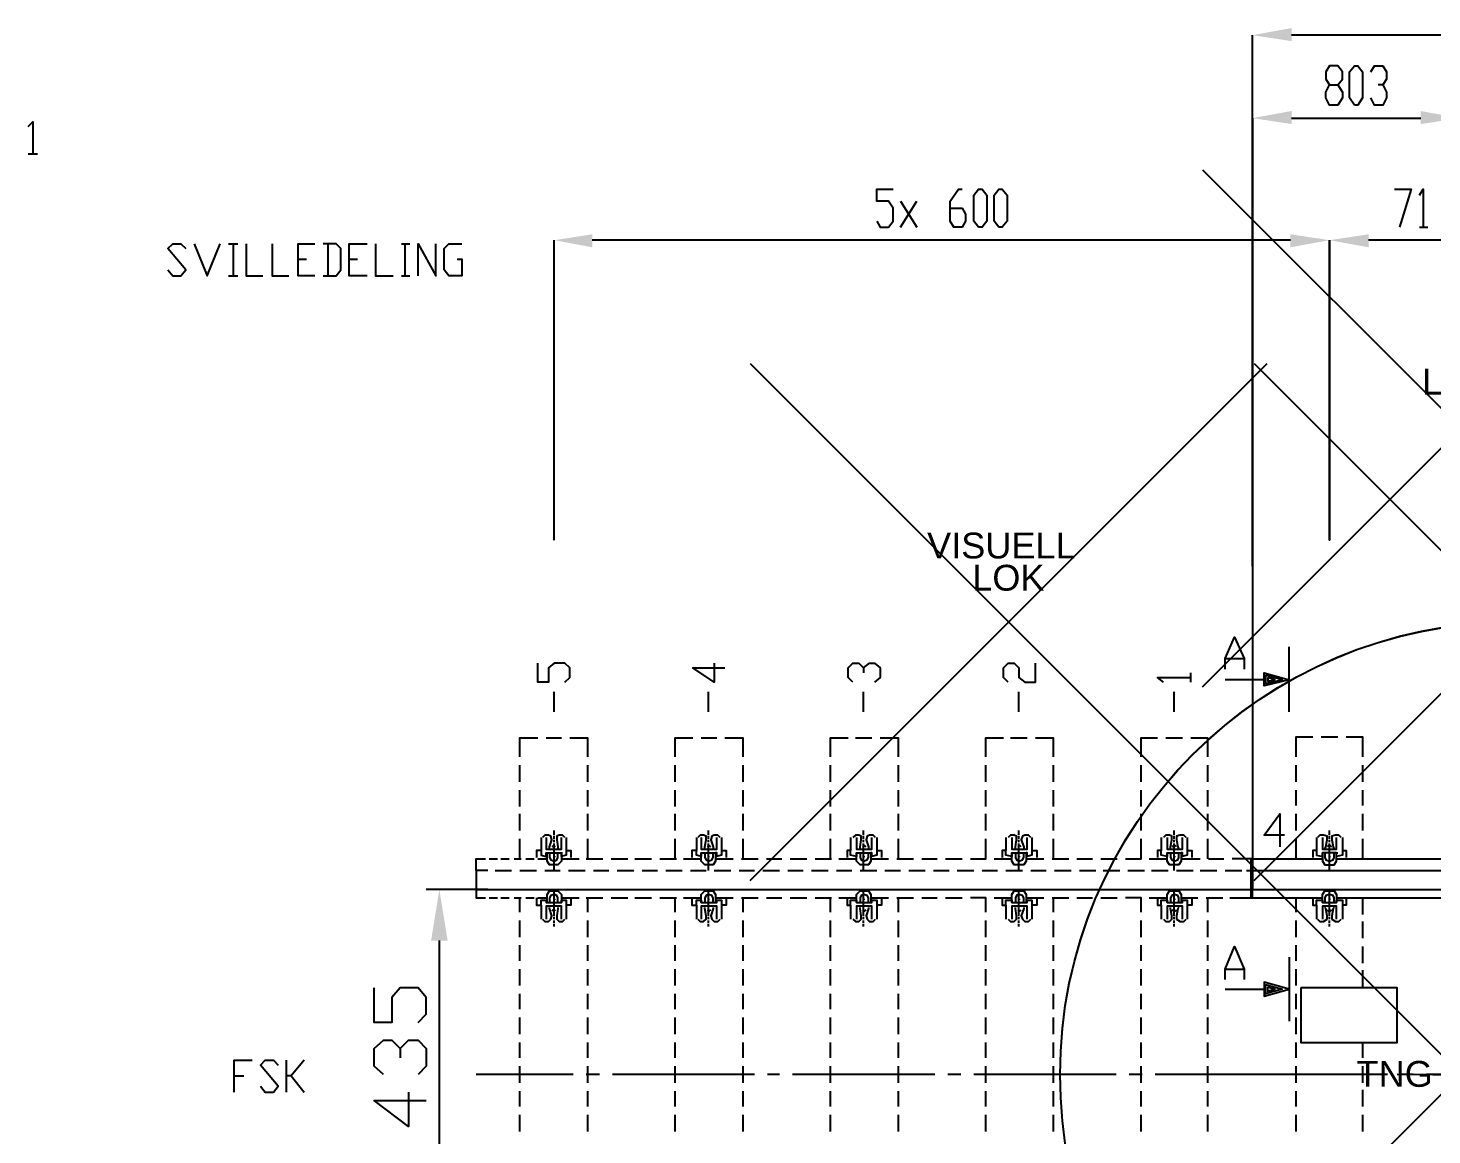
# Model space of a CAD drawing. Header units: millimetres. Extents: x -45 to 90, y -17 to 16.
# Drawn here: x -5.54 to -0.11, y -0.23 to 4.05 of the extents above; entities that cross this region are included whole.
import ezdxf

# ---------------------------------------------------------------- set-up
doc = ezdxf.new("R2010")
doc.units = ezdxf.units.MM
doc.header["$PDMODE"] = 3
doc.layers.add('PDF_Geometry', color=7, linetype='Continuous')
doc.layers.add('PDF_Solid Fills', color=7, linetype='Continuous')
doc.styles.get("Standard").update_dxf_attribs({"font": 'arial.ttf'})

msp = doc.modelspace()

# ---------------------------------------------------------------- linework, layer by layer
at = {"color": 4}
for centre in [(0.1994, 0), (0.1994, -0.0004)]:
    msp.add_circle(centre, 1.75, dxfattribs=at)
at = {"color": 1}
for p in [(0, 2.5), (-1.75, 1.75), (0, 0)]:
    msp.add_point(p, dxfattribs=at)
at = {"color": 4}
msp.add_point((0.1994, 1.75), dxfattribs=at)
at = {"layer": 'PDF_Geometry', "lineweight": 25}
for points in [[(-0.8068, 1.9666), (-0.8068, 4.0203)], [(41.8255, 4.0203), (-0.6555, 4.0203)], [(-0.4767, 3.8277), (-0.4584, 3.8002), (-0.4584, 3.7773), (-0.4767, 3.7498), (-0.5088, 3.7498), (-0.5226, 3.7773), (-0.5226, 3.8002), (-0.5088, 3.8277), (-0.4767, 3.8277), (-0.4584, 3.8507), (-0.4584, 3.8782), (-0.4767, 3.9011), (-0.5088, 3.9011), (-0.5226, 3.8782), (-0.5226, 3.8507), (-0.5088, 3.8277)], [(-0.3484, 3.8782), (-0.3346, 3.9011), (-0.3026, 3.9011), (-0.2888, 3.8782), (-0.2888, 3.8507), (-0.3026, 3.8277), (-0.3209, 3.8277)], [(-0.3026, 3.8277), (-0.2888, 3.8002), (-0.2888, 3.7773), (-0.3026, 3.7498), (-0.3346, 3.7498), (-0.3484, 3.7773)], [(-0.8068, 3.6994), (-0.8068, 0.7151), (-0.7472, 0.7151), (-0.0046, 0.7151), (0.1971, 0.7151), (0.7289, 0.7151), (0.2292, 0.7151), (0.1971, 0.7151), (0.1742, 0.7151)], [(-0.6555, 3.6994), (-0.1559, 3.6994)], [(-5.5422, 3.6673), (-5.5239, 3.6856), (-5.5239, 3.5619)], [(-5.5422, 3.5619), (-5.5055, 3.5619)], [(-2.26, 3.3006), (-2.2462, 3.2776), (-2.2141, 3.2776), (-2.1958, 3.3006), (-2.1958, 3.351), (-2.2141, 3.3785), (-2.26, 3.3785), (-2.26, 3.4243), (-2.1958, 3.4243)], [(-1.9758, 3.351), (-1.9299, 3.351), (-1.9162, 3.3281), (-1.9162, 3.3006), (-1.9299, 3.2776), (-1.962, 3.2776), (-1.9758, 3.3006), (-1.9758, 3.3785), (-1.9437, 3.4243), (-1.9299, 3.4243)], [(-0.2567, 3.4243), (-0.1925, 3.4243), (-0.2384, 3.2776)], [(-0.1604, 3.4014), (-0.1467, 3.4243), (-0.1467, 3.2776)], [(-2.1683, 3.2776), (-2.1041, 3.3785)], [(-2.1683, 3.3785), (-2.1041, 3.2776)], [(-0.1604, 3.2776), (-0.1284, 3.2776)], [(-5.0013, 3.1126), (-4.9829, 3.0897), (-4.9508, 3.0897), (-4.9325, 3.1126), (-5.0013, 3.1951), (-4.9829, 3.2135), (-4.9508, 3.2135), (-4.9325, 3.1951)], [(-4.9004, 3.2135), (-4.85, 3.0897), (-4.7996, 3.2135)], [(-4.7675, 3.2135), (-4.7308, 3.2135)], [(-4.7491, 3.2135), (-4.7491, 3.0897)], [(-4.6987, 3.2135), (-4.6987, 3.0897), (-4.6345, 3.0897)], [(-4.5979, 3.2135), (-4.5979, 3.0897), (-4.5337, 3.0897)], [(-4.4328, 3.0897), (-4.497, 3.0897), (-4.497, 3.2135), (-4.4328, 3.2135)], [(-4.4008, 3.0897), (-4.3503, 3.0897), (-4.332, 3.1126), (-4.332, 3.1951), (-4.3503, 3.2135), (-4.4008, 3.2135)], [(-4.3824, 3.2135), (-4.3824, 3.0897)], [(-4.2311, 3.0897), (-4.2999, 3.0897), (-4.2999, 3.2135), (-4.2311, 3.2135)], [(-4.1991, 3.2135), (-4.1991, 3.0897), (-4.1303, 3.0897)], [(-4.0982, 3.2135), (-4.0661, 3.2135)], [(-4.0845, 3.2135), (-4.0845, 3.0897)], [(-4.034, 3.0897), (-4.034, 3.2135), (-3.9653, 3.0897), (-3.9653, 3.2135)], [(-3.8827, 3.1539), (-3.8644, 3.1539), (-3.8644, 3.0897), (-3.9148, 3.0897), (-3.9332, 3.1126), (-3.9332, 3.1951), (-3.9148, 3.2135), (-3.8644, 3.2135)], [(-3.5069, 2.0674), (-3.5069, 3.2272)], [(-0.6601, 3.2272), (-3.3602, 3.2272)], [(0.0504, 3.2272), (-0.3576, 3.2272)], [(-4.497, 3.1539), (-4.4649, 3.1539)], [(-4.2999, 3.1539), (-4.2678, 3.1539)], [(-4.7675, 3.0897), (-4.7308, 3.0897)], [(-4.0982, 3.0897), (-4.0661, 3.0897)], [(-0.9122, 1.5678), (-0.9122, 1.609), (-0.8756, 1.6915), (-0.8389, 1.609), (-0.8389, 1.5678)], [(-0.6647, 1.4027), (-0.6647, 1.5265), (-0.6647, 1.6549)], [(-3.4656, 1.5173), (-3.4473, 1.5357), (-3.4473, 1.5724), (-3.4656, 1.5907), (-3.5069, 1.5907), (-3.5298, 1.5724), (-3.5298, 1.5173), (-3.571, 1.5173), (-3.571, 1.5907)], [(-2.888, 1.5907), (-2.888, 1.5173), (-2.9705, 1.5724), (-2.8467, 1.5724)], [(-2.3517, 1.5173), (-2.37, 1.5357), (-2.37, 1.5724), (-2.3517, 1.5907), (-2.3287, 1.5907), (-2.3104, 1.5724), (-2.3104, 1.554)], [(-2.3104, 1.5724), (-2.2875, 1.5907), (-2.2691, 1.5907), (-2.2462, 1.5724), (-2.2462, 1.5357), (-2.2691, 1.5173)], [(-1.7511, 1.5173), (-1.7695, 1.5357), (-1.7695, 1.5724), (-1.7511, 1.5907), (-1.7282, 1.5907), (-1.7099, 1.5724), (-1.7099, 1.5357), (-1.687, 1.5173), (-1.6457, 1.5173), (-1.6457, 1.5907)], [(-0.9122, 1.609), (-0.8389, 1.609)], [(-1.1506, 1.5173), (-1.1735, 1.5357), (-1.0452, 1.5357)], [(-1.0452, 1.5173), (-1.0452, 1.554)], [(-0.761, 1.5265), (-0.761, 1.554), (-0.6647, 1.5265), (-0.761, 1.5036), (-0.761, 1.5265), (-0.9122, 1.5265)], [(-3.5069, 1.4027), (-3.5069, 1.4807)], [(-2.9109, 1.4027), (-2.9109, 1.4807)], [(-2.3104, 1.4027), (-2.3104, 1.4807)], [(-1.7099, 1.4027), (-1.7099, 1.4807)], [(-1.1094, 1.4027), (-1.1094, 1.4807)], [(-0.6372, 1.2285), (-0.6372, 1.3065), (-0.573, 1.3065)], [(-0.5409, 1.3065), (-0.4767, 1.3065)], [(-0.4447, 1.3065), (-0.3805, 1.3065), (-0.3805, 1.2285)], [(-3.6398, 1.2285), (-3.6398, 1.3019), (-3.571, 1.3019)], [(-3.5389, 1.3019), (-3.4793, 1.3019)], [(-3.4473, 1.3019), (-3.3785, 1.3019), (-3.3785, 1.2285)], [(-3.0393, 1.2285), (-3.0393, 1.3019), (-2.9705, 1.3019)], [(-2.9384, 1.3019), (-2.8788, 1.3019)], [(-2.8467, 1.3019), (-2.778, 1.3019), (-2.778, 1.2285)], [(-2.4388, 1.2285), (-2.4388, 1.3019), (-2.37, 1.3019)], [(-2.3425, 1.3019), (-2.2783, 1.3019)], [(-2.2462, 1.3019), (-2.1775, 1.3019), (-2.1775, 1.2285)], [(-1.8382, 1.2285), (-1.8382, 1.3019), (-1.7695, 1.3019)], [(-1.742, 1.3019), (-1.6778, 1.3019)], [(-1.6457, 1.3019), (-1.5769, 1.3019), (-1.5769, 1.2285)], [(-1.2377, 1.2285), (-1.2377, 1.3019), (-1.1735, 1.3019)], [(-1.1414, 1.3019), (-1.0773, 1.3019)], [(-1.0452, 1.3019), (-0.981, 1.3019), (-0.981, 1.2285)], [(-3.6398, 1.1323), (-3.6398, 1.1965)], [(-3.3785, 1.1965), (-3.3785, 1.1323)], [(-3.0393, 1.1323), (-3.0393, 1.1965)], [(-2.778, 1.1965), (-2.778, 1.1323)], [(-2.4388, 1.1323), (-2.4388, 1.1965)], [(-2.1775, 1.1965), (-2.1775, 1.1323)], [(-1.8382, 1.1323), (-1.8382, 1.1965)], [(-1.5769, 1.1965), (-1.5769, 1.1323)], [(-1.2377, 1.1323), (-1.2377, 1.1965)], [(-0.981, 1.1965), (-0.981, 1.1323)], [(-0.6372, 1.1323), (-0.6372, 1.1965)], [(-0.3805, 1.1965), (-0.3805, 1.1323)], [(-3.6398, 1.036), (-3.6398, 1.1002)], [(-3.3785, 1.1002), (-3.3785, 1.036)], [(-3.0393, 1.036), (-3.0393, 1.1002)], [(-2.778, 1.1002), (-2.778, 1.036)], [(-2.4388, 1.036), (-2.4388, 1.1002)], [(-2.1775, 1.1002), (-2.1775, 1.036)], [(-1.8382, 1.036), (-1.8382, 1.1002)], [(-1.5769, 1.1002), (-1.5769, 1.036)], [(-1.2377, 1.036), (-1.2377, 1.1002)], [(-0.981, 1.1002), (-0.981, 1.036)], [(-0.6372, 1.0406), (-0.6372, 1.1002)], [(-0.3805, 1.1002), (-0.3805, 1.0406)], [(-3.6398, 0.9443), (-3.6398, 1.0085)], [(-3.3785, 1.0085), (-3.3785, 0.9443)], [(-3.0393, 0.9443), (-3.0393, 1.0085)], [(-2.778, 1.0085), (-2.778, 0.9443)], [(-2.4388, 0.9443), (-2.4388, 1.0085)], [(-2.1775, 1.0085), (-2.1775, 0.9443)], [(-1.8382, 0.9443), (-1.8382, 1.0085)], [(-1.5769, 1.0085), (-1.5769, 0.9443)], [(-1.2377, 0.9443), (-1.2377, 1.0085)], [(-0.981, 1.0085), (-0.981, 0.9443)], [(-0.683, 0.926), (-0.761, 0.926), (-0.7014, 1.0085), (-0.7014, 0.8802)], [(-0.6372, 0.9443), (-0.6372, 1.0085)], [(-0.3805, 1.0085), (-0.3805, 0.9443)], [(-3.5252, 0.871), (-3.5252, 0.8802), (-3.516, 0.9077), (-3.5206, 0.9214), (-3.5298, 0.926), (-3.5435, 0.926), (-3.5527, 0.9168)], [(-3.5069, 0.926), (-3.5069, 0.9352), (-3.5069, 0.9399), (-3.5069, 0.9443)], [(-3.4656, 0.9168), (-3.4748, 0.926), (-3.4885, 0.926), (-3.4977, 0.9214), (-3.4977, 0.9077), (-3.4931, 0.8802), (-3.4931, 0.871)], [(-2.9247, 0.871), (-2.9247, 0.8802), (-2.9201, 0.9077), (-2.9201, 0.9214), (-2.9293, 0.926), (-2.943, 0.926), (-2.9522, 0.9168)], [(-2.9109, 0.926), (-2.9109, 0.9352), (-2.9109, 0.9399), (-2.9109, 0.9443)], [(-2.8651, 0.9168), (-2.8742, 0.926), (-2.888, 0.926), (-2.8972, 0.9214), (-2.9017, 0.9077), (-2.8926, 0.8802), (-2.8926, 0.871)], [(-2.3241, 0.871), (-2.3241, 0.8802), (-2.3196, 0.9077), (-2.3196, 0.9214), (-2.3287, 0.926), (-2.3425, 0.926), (-2.3517, 0.9168)], [(-2.3104, 0.926), (-2.3104, 0.9352), (-2.3104, 0.9399), (-2.3104, 0.9443)], [(-2.2646, 0.9168), (-2.2737, 0.926), (-2.2875, 0.926), (-2.2966, 0.9214), (-2.3012, 0.9077), (-2.2921, 0.8802), (-2.2921, 0.871)], [(-1.7236, 0.871), (-1.7236, 0.8802), (-1.719, 0.9077), (-1.719, 0.9214), (-1.7282, 0.926), (-1.742, 0.926), (-1.7511, 0.9168)], [(-1.7099, 0.926), (-1.7099, 0.9352), (-1.7099, 0.9399), (-1.7099, 0.9443)], [(-1.664, 0.9168), (-1.6732, 0.926), (-1.687, 0.926), (-1.6961, 0.9214), (-1.7007, 0.9077), (-1.6915, 0.8802), (-1.6915, 0.871)], [(-1.1231, 0.871), (-1.1231, 0.8802), (-1.1185, 0.9077), (-1.1185, 0.9214), (-1.1277, 0.926), (-1.1414, 0.926), (-1.1506, 0.9168)], [(-1.1094, 0.926), (-1.1094, 0.9352), (-1.1094, 0.9399), (-1.1094, 0.9443)], [(-1.0635, 0.9168), (-1.0727, 0.926), (-1.0864, 0.926), (-1.1002, 0.9214), (-1.1002, 0.9077), (-1.0956, 0.8802), (-1.091, 0.871)], [(-0.5272, 0.871), (-0.5226, 0.8802), (-0.518, 0.9077), (-0.518, 0.9214), (-0.5318, 0.926), (-0.5455, 0.926), (-0.5547, 0.9168)], [(-0.5088, 0.926), (-0.5088, 0.9352), (-0.5088, 0.9399), (-0.5088, 0.9443)], [(-0.463, 0.9168), (-0.4722, 0.926), (-0.4859, 0.926), (-0.4997, 0.9214), (-0.4997, 0.9077), (-0.4951, 0.8802), (-0.4905, 0.871)], [(-3.6398, 0.8343), (-3.6398, 0.9122)], [(-3.5573, 0.9168), (-3.5573, 0.8664), (-3.5756, 0.8664), (-3.5756, 0.8389)], [(-3.5389, 0.9168), (-3.5389, 0.871), (-3.4793, 0.871), (-3.4793, 0.9168)], [(-3.5023, 0.8802), (-3.5069, 0.8847), (-3.5114, 0.8847), (-3.516, 0.8802)], [(-3.5069, 0.9122), (-3.5069, 0.9214)], [(-3.5069, 0.8985), (-3.5069, 0.9077)], [(-3.5069, 0.8847), (-3.5069, 0.8939)], [(-3.5069, 0.7885), (-3.5069, 0.8022), (-3.5069, 0.816), (-3.5069, 0.8297), (-3.5069, 0.8435), (-3.5069, 0.8526), (-3.5069, 0.8664), (-3.5069, 0.8802)], [(-3.461, 0.9168), (-3.461, 0.8664), (-3.4427, 0.8664), (-3.4427, 0.8389)], [(-3.3785, 0.9122), (-3.3785, 0.8343)], [(-3.0393, 0.8343), (-3.0393, 0.9122)], [(-2.9568, 0.9168), (-2.9568, 0.8664), (-2.9751, 0.8664), (-2.9751, 0.8389)], [(-2.9384, 0.9168), (-2.9384, 0.871), (-2.8788, 0.871), (-2.8788, 0.9168)], [(-2.9017, 0.8802), (-2.9063, 0.8847), (-2.9109, 0.8847), (-2.9155, 0.8802)], [(-2.9109, 0.9122), (-2.9109, 0.9214)], [(-2.9109, 0.8985), (-2.9109, 0.9077)], [(-2.9109, 0.8847), (-2.9109, 0.8939)], [(-2.9109, 0.7885), (-2.9109, 0.8022), (-2.9109, 0.816), (-2.9109, 0.8297), (-2.9109, 0.8435), (-2.9109, 0.8526), (-2.9109, 0.8664), (-2.9109, 0.8802)], [(-2.8605, 0.9168), (-2.8605, 0.8664), (-2.8422, 0.8664), (-2.8422, 0.8389)], [(-2.778, 0.9122), (-2.778, 0.8343)], [(-2.4388, 0.8343), (-2.4388, 0.9122)], [(-2.3608, 0.9168), (-2.3608, 0.8664), (-2.3746, 0.8664), (-2.3746, 0.8389)], [(-2.3379, 0.9168), (-2.3379, 0.871), (-2.2783, 0.871), (-2.2783, 0.9168)], [(-2.3012, 0.8802), (-2.3058, 0.8847), (-2.3104, 0.8847), (-2.315, 0.8802)], [(-2.3104, 0.9122), (-2.3104, 0.9214)], [(-2.3104, 0.8985), (-2.3104, 0.9077)], [(-2.3104, 0.8847), (-2.3104, 0.8939)], [(-2.3104, 0.7885), (-2.3104, 0.8022), (-2.3104, 0.816), (-2.3104, 0.8297), (-2.3104, 0.8435), (-2.3104, 0.8526), (-2.3104, 0.8664), (-2.3104, 0.8802)], [(-2.26, 0.9168), (-2.26, 0.8664), (-2.2416, 0.8664), (-2.2416, 0.8389)], [(-2.1775, 0.9122), (-2.1775, 0.8343)], [(-1.8978, 0.8343), (-1.8382, 0.8343), (-1.8382, 0.9122)], [(-1.7603, 0.9168), (-1.7603, 0.8664), (-1.7741, 0.8664), (-1.7741, 0.8389)], [(-1.7374, 0.9168), (-1.7374, 0.871), (-1.6778, 0.871), (-1.6778, 0.9168)], [(-1.7007, 0.8802), (-1.7053, 0.8847), (-1.7099, 0.8847), (-1.7145, 0.8802)], [(-1.7099, 0.9122), (-1.7099, 0.9214)], [(-1.7099, 0.8985), (-1.7099, 0.9077)], [(-1.7099, 0.8847), (-1.7099, 0.8939)], [(-1.7099, 0.7885), (-1.7099, 0.8022), (-1.7099, 0.816), (-1.7099, 0.8297), (-1.7099, 0.8435), (-1.7099, 0.8526), (-1.7099, 0.8664), (-1.7099, 0.8802)], [(-1.6595, 0.9168), (-1.6595, 0.8664), (-1.6411, 0.8664), (-1.6411, 0.8389)], [(-1.5769, 0.9122), (-1.5769, 0.8343)], [(-1.2973, 0.8343), (-1.2377, 0.8343), (-1.2377, 0.9122)], [(-1.1598, 0.9168), (-1.1598, 0.8664), (-1.1735, 0.8664), (-1.1735, 0.8389)], [(-1.1369, 0.9168), (-1.1369, 0.871), (-1.0773, 0.871), (-1.0773, 0.9168)], [(-1.1002, 0.8802), (-1.1048, 0.8847), (-1.1139, 0.8847), (-1.1185, 0.8802)], [(-1.1094, 0.9122), (-1.1094, 0.9214)], [(-1.1094, 0.8985), (-1.1094, 0.9077)], [(-1.1094, 0.8847), (-1.1094, 0.8939)], [(-1.1094, 0.7885), (-1.1094, 0.8022), (-1.1094, 0.816), (-1.1094, 0.8297), (-1.1094, 0.8435), (-1.1094, 0.8526), (-1.1094, 0.8664), (-1.1094, 0.8802)], [(-1.0589, 0.9168), (-1.0589, 0.8664), (-1.0406, 0.8664), (-1.0406, 0.8389)], [(-0.981, 0.9122), (-0.981, 0.8343)], [(-0.6372, 0.8343), (-0.6372, 0.9122)], [(-0.5593, 0.9168), (-0.5593, 0.8664), (-0.573, 0.8664), (-0.573, 0.8389)], [(-0.5363, 0.9168), (-0.5363, 0.871), (-0.4813, 0.871), (-0.4813, 0.9168)], [(-0.4997, 0.8802), (-0.5043, 0.8847), (-0.5134, 0.8847), (-0.518, 0.8802)], [(-0.5088, 0.9122), (-0.5088, 0.9214)], [(-0.5088, 0.8985), (-0.5088, 0.9077)], [(-0.5088, 0.8847), (-0.5088, 0.8939)], [(-0.5088, 0.7885), (-0.5088, 0.8022), (-0.5088, 0.816), (-0.5088, 0.8297), (-0.5088, 0.8435), (-0.5088, 0.8526), (-0.5088, 0.8664), (-0.5088, 0.8802)], [(-0.4584, 0.9168), (-0.4584, 0.8664), (-0.4447, 0.8664), (-0.4447, 0.8389)], [(-0.3805, 0.9122), (-0.3805, 0.8343)], [(-3.7636, 0.7885), (-3.8094, 0.7885), (-3.8094, 0.8343), (-3.7727, 0.8343)], [(-3.759, 0.8343), (-3.7269, 0.8343)], [(-3.7131, 0.8343), (-3.681, 0.8343)], [(-3.6627, 0.8343), (-3.6352, 0.8343)], [(-3.6169, 0.8343), (-3.5848, 0.8343)], [(-3.571, 0.8343), (-3.5344, 0.8343)], [(-3.5573, 0.8664), (-3.5573, 0.8481), (-3.5389, 0.8435), (-3.5389, 0.8572), (-3.5344, 0.8572), (-3.4793, 0.8572), (-3.4793, 0.8253), (-3.4931, 0.8114), (-3.5252, 0.8114), (-3.5344, 0.8253), (-3.5344, 0.8572)], [(-3.5252, 0.8572), (-3.5252, 0.8389), (-3.5206, 0.8297), (-3.5069, 0.8253), (-3.4977, 0.8297), (-3.4931, 0.8389), (-3.4931, 0.8572)], [(-3.461, 0.8664), (-3.461, 0.8481), (-3.4793, 0.8435), (-3.4793, 0.8572), (-3.4748, 0.8572)], [(-3.4793, 0.8343), (-3.4106, 0.8343)], [(-3.3831, 0.8343), (-3.3189, 0.8343)], [(-3.2868, 0.8343), (-3.2226, 0.8343)], [(-3.1951, 0.8343), (-3.131, 0.8343)], [(-3.0989, 0.8343), (-3.0347, 0.8343)], [(-3.0072, 0.8343), (-2.9384, 0.8343)], [(-2.8605, 0.8664), (-2.8605, 0.8481), (-2.8788, 0.8435), (-2.8788, 0.8572), (-2.8834, 0.8572), (-2.8834, 0.8253), (-2.8926, 0.8114), (-2.9247, 0.8114), (-2.9384, 0.8253), (-2.9384, 0.8572), (-2.9384, 0.8435), (-2.9568, 0.8481), (-2.9568, 0.8664)], [(-2.9384, 0.8572), (-2.8834, 0.8572)], [(-2.9247, 0.8572), (-2.9247, 0.8389), (-2.9201, 0.8297), (-2.9109, 0.8253), (-2.8972, 0.8297), (-2.8926, 0.8389), (-2.8926, 0.8572)], [(-2.8834, 0.8343), (-2.8146, 0.8343)], [(-2.7826, 0.8343), (-2.7184, 0.8343)], [(-2.6863, 0.8343), (-2.6267, 0.8343)], [(-2.5946, 0.8343), (-2.5304, 0.8343)], [(-2.4983, 0.8343), (-2.4342, 0.8343)], [(-2.4067, 0.8343), (-2.3379, 0.8343)], [(-2.26, 0.8664), (-2.26, 0.8481), (-2.2783, 0.8435), (-2.2783, 0.8572), (-2.2829, 0.8572), (-2.2829, 0.8253), (-2.2921, 0.8114), (-2.3241, 0.8114), (-2.3379, 0.8253), (-2.3379, 0.8572), (-2.3379, 0.8435), (-2.3608, 0.8481), (-2.3608, 0.8664)], [(-2.3379, 0.8572), (-2.2829, 0.8572)], [(-2.3241, 0.8572), (-2.3241, 0.8389), (-2.3196, 0.8297), (-2.3104, 0.8253), (-2.2966, 0.8297), (-2.2921, 0.8389), (-2.2921, 0.8572)], [(-2.2829, 0.8343), (-2.2141, 0.8343)], [(-2.182, 0.8343), (-2.1179, 0.8343)], [(-2.0858, 0.8343), (-2.0262, 0.8343)], [(-1.9941, 0.8343), (-1.9299, 0.8343)], [(-1.8061, 0.8343), (-1.7374, 0.8343)], [(-1.6595, 0.8664), (-1.6595, 0.8481), (-1.6778, 0.8435), (-1.6778, 0.8572), (-1.6824, 0.8572), (-1.6824, 0.8253), (-1.6915, 0.8114), (-1.7282, 0.8114), (-1.7374, 0.8253), (-1.7374, 0.8572), (-1.7374, 0.8435), (-1.7603, 0.8481), (-1.7603, 0.8664)], [(-1.7374, 0.8572), (-1.6824, 0.8572)], [(-1.7236, 0.8572), (-1.7236, 0.8389), (-1.719, 0.8297), (-1.7099, 0.8253), (-1.6961, 0.8297), (-1.6915, 0.8389), (-1.6915, 0.8572)], [(-1.6824, 0.8343), (-1.6136, 0.8343)], [(-1.5815, 0.8343), (-1.5173, 0.8343)], [(-1.4853, 0.8343), (-1.4257, 0.8343)], [(-1.3936, 0.8343), (-1.3294, 0.8343)], [(-1.2056, 0.8343), (-1.1369, 0.8343)], [(-1.0589, 0.8664), (-1.0589, 0.8481), (-1.0773, 0.8435), (-1.0773, 0.8572), (-1.0819, 0.8572), (-1.0819, 0.8253), (-1.091, 0.8114), (-1.1277, 0.8114), (-1.1369, 0.8253), (-1.1369, 0.8572), (-1.1369, 0.8435), (-1.1598, 0.8481), (-1.1598, 0.8664)], [(-1.1369, 0.8572), (-1.0819, 0.8572)], [(-1.1231, 0.8572), (-1.1231, 0.8389), (-1.1185, 0.8297), (-1.1094, 0.8253), (-1.0956, 0.8297), (-1.091, 0.8389), (-1.091, 0.8572)], [(-1.0819, 0.8343), (-1.0085, 0.8343)], [(-0.9764, 0.8343), (-0.9168, 0.8343)], [(-0.8114, 0.8206), (-0.8114, 0.8343), (-0.8847, 0.8343)], [(-0.8068, 0.683), (-0.8068, 0.8343), (-0.8114, 0.8343), (-0.8114, 0.683), (-0.8114, 0.8343)], [(-0.8068, 0.8206), (-0.8068, 0.8343), (-0.5363, 0.8343)], [(-0.5593, 0.8664), (-0.5593, 0.8481), (-0.5363, 0.8435), (-0.5363, 0.8572), (-0.5363, 0.8253), (-0.5272, 0.8114), (-0.4905, 0.8114), (-0.4813, 0.8253), (-0.4813, 0.8572), (-0.5363, 0.8572)], [(-0.5272, 0.8572), (-0.5272, 0.8389), (-0.5226, 0.8297), (-0.5088, 0.8253), (-0.4951, 0.8297), (-0.4905, 0.8389), (-0.4905, 0.8572)], [(-0.4584, 0.8664), (-0.4584, 0.8481), (-0.4813, 0.8435), (-0.4813, 0.8572), (-0.4767, 0.8572)], [(-0.4813, 0.8343), (14.6738, 0.8343)], [(-3.8094, 0.7885), (-3.8094, 0.7151), (-3.8094, 0.683), (-3.7727, 0.683)], [(-3.7361, 0.7885), (-3.6719, 0.7885)], [(-3.6398, 0.7885), (-3.5756, 0.7885)], [(-3.5435, 0.7885), (-3.4839, 0.7885)], [(-3.4518, 0.7885), (-3.3877, 0.7885)], [(-3.3556, 0.7885), (-3.296, 0.7885)], [(-3.2639, 0.7885), (-3.1997, 0.7885)], [(-3.1676, 0.7885), (-3.108, 0.7885)], [(-3.0759, 0.7885), (-3.0118, 0.7885)], [(-2.9797, 0.7885), (-2.9201, 0.7885)], [(-2.888, 0.7885), (-2.8238, 0.7885)], [(-2.7917, 0.7885), (-2.7321, 0.7885)], [(-2.7, 0.7885), (-2.6359, 0.7885)], [(-2.6038, 0.7885), (-2.5442, 0.7885)], [(-2.5121, 0.7885), (-2.4479, 0.7885)], [(-2.4158, 0.7885), (-2.3562, 0.7885)], [(-2.3241, 0.7885), (-2.26, 0.7885)], [(-2.2279, 0.7885), (-2.1683, 0.7885)], [(-2.1362, 0.7885), (-2.072, 0.7885)], [(-2.0399, 0.7885), (-1.9803, 0.7885)], [(-1.9483, 0.7885), (-1.8841, 0.7885)], [(-1.852, 0.7885), (-1.7924, 0.7885)], [(-1.7603, 0.7885), (-1.6961, 0.7885)], [(-1.664, 0.7885), (-1.6044, 0.7885)], [(-1.5724, 0.7885), (-1.5082, 0.7885)], [(-1.4761, 0.7885), (-1.4119, 0.7885)], [(-1.3844, 0.7885), (-1.3202, 0.7885)], [(-1.2881, 0.7885), (-1.224, 0.7885)], [(-1.1965, 0.7885), (-1.1323, 0.7885)], [(-1.1002, 0.7885), (-1.036, 0.7885)], [(-1.0085, 0.7885), (-0.9443, 0.7885)], [(-0.9122, 0.7885), (-0.871, 0.7885), (-0.8481, 0.7885)], [(-0.8297, 0.7885), (-0.8114, 0.7885)], [(-0.8068, 0.7885), (-0.7472, 0.7885), (16.7183, 0.7885), (16.7779, 0.7885)], [(-3.8094, 0.7151), (-4.0019, 0.7151)], [(-3.7636, 0.7151), (-3.8094, 0.7151), (-0.871, 0.7151), (-0.8114, 0.7151)], [(-3.7361, 0.7151), (-3.6719, 0.7151)], [(-3.6398, 0.7151), (-3.5756, 0.7151)], [(-3.5573, 0.6555), (-3.5573, 0.6739), (-3.5389, 0.6739), (-3.5389, 0.6647), (-3.5344, 0.6647), (-3.5344, 0.6968), (-3.5252, 0.7107), (-3.4931, 0.7107), (-3.4793, 0.6968), (-3.4793, 0.6647), (-3.4793, 0.6739), (-3.461, 0.6739), (-3.461, 0.6555)], [(-3.5435, 0.7151), (-3.4839, 0.7151)], [(-3.5069, 0.6143), (-3.5069, 0.6234), (-3.5069, 0.628), (-3.5069, 0.6372), (-3.5069, 0.6418), (-3.5069, 0.6509), (-3.5069, 0.6555), (-3.5069, 0.6647), (-3.5069, 0.6693), (-3.5069, 0.6784), (-3.5069, 0.6876), (-3.5069, 0.6922), (-3.5069, 0.7014), (-3.5069, 0.706), (-3.5069, 0.7151)], [(-3.4518, 0.7151), (-3.3877, 0.7151)], [(-3.3556, 0.7151), (-3.296, 0.7151)], [(-3.2639, 0.7151), (-3.1997, 0.7151)], [(-3.1676, 0.7151), (-3.108, 0.7151)], [(-3.0759, 0.7151), (-3.0118, 0.7151)], [(-2.9797, 0.7151), (-2.9201, 0.7151)], [(-2.9568, 0.6555), (-2.9568, 0.6739), (-2.9384, 0.6739), (-2.9384, 0.6647), (-2.9384, 0.6968), (-2.9247, 0.7107), (-2.8926, 0.7107), (-2.8834, 0.6968), (-2.8834, 0.6647)], [(-2.9109, 0.6143), (-2.9109, 0.6234), (-2.9109, 0.628), (-2.9109, 0.6372), (-2.9109, 0.6418), (-2.9109, 0.6509), (-2.9109, 0.6555), (-2.9109, 0.6647), (-2.9109, 0.6693), (-2.9109, 0.6784), (-2.9109, 0.6876), (-2.9109, 0.6922), (-2.9109, 0.7014), (-2.9109, 0.706), (-2.9109, 0.7151)], [(-2.888, 0.7151), (-2.8238, 0.7151)], [(-2.7917, 0.7151), (-2.7321, 0.7151)], [(-2.7, 0.7151), (-2.6359, 0.7151)], [(-2.6038, 0.7151), (-2.5442, 0.7151)], [(-2.5121, 0.7151), (-2.4479, 0.7151)], [(-2.4158, 0.7151), (-2.3562, 0.7151)], [(-2.3608, 0.6555), (-2.3608, 0.6739), (-2.3379, 0.6739), (-2.3379, 0.6647), (-2.3379, 0.6968), (-2.3241, 0.7107), (-2.2921, 0.7107), (-2.2829, 0.6968), (-2.2829, 0.6647)], [(-2.3241, 0.7151), (-2.26, 0.7151)], [(-2.3104, 0.6143), (-2.3104, 0.6234), (-2.3104, 0.628), (-2.3104, 0.6372), (-2.3104, 0.6418), (-2.3104, 0.6509), (-2.3104, 0.6555), (-2.3104, 0.6647), (-2.3104, 0.6693), (-2.3104, 0.6784), (-2.3104, 0.6876), (-2.3104, 0.6922), (-2.3104, 0.7014), (-2.3104, 0.706), (-2.3104, 0.7151)], [(-2.2279, 0.7151), (-2.1683, 0.7151)], [(-2.1362, 0.7151), (-2.072, 0.7151)], [(-2.0399, 0.7151), (-1.9803, 0.7151)], [(-1.9483, 0.7151), (-1.8841, 0.7151)], [(-1.852, 0.7151), (-1.7924, 0.7151)], [(-1.7603, 0.7151), (-1.6961, 0.7151)], [(-1.7603, 0.6555), (-1.7603, 0.6739), (-1.7374, 0.6739), (-1.7374, 0.6647), (-1.7374, 0.6968), (-1.7282, 0.7107), (-1.6915, 0.7107), (-1.6824, 0.6968), (-1.6824, 0.6647)], [(-1.7099, 0.6143), (-1.7099, 0.6234), (-1.7099, 0.628), (-1.7099, 0.6372), (-1.7099, 0.6418), (-1.7099, 0.6509), (-1.7099, 0.6555), (-1.7099, 0.6647), (-1.7099, 0.6693), (-1.7099, 0.6784), (-1.7099, 0.6876), (-1.7099, 0.6922), (-1.7099, 0.7014), (-1.7099, 0.706), (-1.7099, 0.7151)], [(-1.664, 0.7151), (-1.6044, 0.7151)], [(-1.5724, 0.7151), (-1.5082, 0.7151)], [(-1.4761, 0.7151), (-1.4119, 0.7151)], [(-1.3844, 0.7151), (-1.3202, 0.7151)], [(-1.2881, 0.7151), (-1.224, 0.7151)], [(-1.1965, 0.7151), (-1.1323, 0.7151)], [(-1.1598, 0.6555), (-1.1598, 0.6739), (-1.1369, 0.6739), (-1.1369, 0.6647), (-1.1369, 0.6968), (-1.1277, 0.7107), (-1.091, 0.7107), (-1.0819, 0.6968), (-1.0819, 0.6647)], [(-1.1094, 0.6143), (-1.1094, 0.6234), (-1.1094, 0.628), (-1.1094, 0.6372), (-1.1094, 0.6418), (-1.1094, 0.6509), (-1.1094, 0.6555), (-1.1094, 0.6647), (-1.1094, 0.6693), (-1.1094, 0.6784), (-1.1094, 0.6876), (-1.1094, 0.6922), (-1.1094, 0.7014), (-1.1094, 0.706), (-1.1094, 0.7151)], [(-1.1002, 0.7151), (-1.036, 0.7151)], [(-1.0085, 0.7151), (-0.9443, 0.7151)], [(-0.9122, 0.7151), (-0.871, 0.7151)], [(-0.5593, 0.6555), (-0.5593, 0.6739), (-0.5363, 0.6739), (-0.5363, 0.6647), (-0.5363, 0.6968), (-0.5272, 0.7107), (-0.4905, 0.7107), (-0.4813, 0.6968), (-0.4813, 0.6647), (-0.4813, 0.6739), (-0.4584, 0.6739), (-0.4584, 0.6555)], [(-0.5088, 0.6143), (-0.5088, 0.6234), (-0.5088, 0.628), (-0.5088, 0.6372), (-0.5088, 0.6418), (-0.5088, 0.6509), (-0.5088, 0.6555), (-0.5088, 0.6647), (-0.5088, 0.6693), (-0.5088, 0.6784), (-0.5088, 0.6876), (-0.5088, 0.6922), (-0.5088, 0.7014), (-0.5088, 0.706), (-0.5088, 0.7151), (-0.5043, 0.7151)], [(-3.759, 0.683), (-3.7269, 0.683)], [(-3.7131, 0.683), (-3.681, 0.683)], [(-3.6627, 0.683), (-3.6352, 0.683)], [(-3.6398, 0.628), (-3.6398, 0.683)], [(-3.6169, 0.683), (-3.5848, 0.683)], [(-3.5756, 0.683), (-3.5756, 0.6555), (-3.5573, 0.6555), (-3.5573, 0.6005)], [(-3.571, 0.683), (-3.5344, 0.683)], [(-3.5344, 0.6647), (-3.4793, 0.6647)], [(-3.4931, 0.6647), (-3.4931, 0.683), (-3.4977, 0.6922), (-3.5069, 0.6968), (-3.5206, 0.6922), (-3.5252, 0.683), (-3.5252, 0.6647)], [(-3.4793, 0.683), (-3.4106, 0.683)], [(-3.4427, 0.683), (-3.4427, 0.6555), (-3.461, 0.6555), (-3.461, 0.6005)], [(-3.3831, 0.683), (-3.3189, 0.683)], [(-3.3785, 0.683), (-3.3785, 0.628)], [(-3.2868, 0.683), (-3.2226, 0.683)], [(-3.1951, 0.683), (-3.131, 0.683)], [(-3.0989, 0.683), (-3.0347, 0.683)], [(-3.0393, 0.628), (-3.0393, 0.683)], [(-3.0072, 0.683), (-2.9384, 0.683)], [(-2.9751, 0.683), (-2.9751, 0.6555), (-2.9568, 0.6555), (-2.9568, 0.6005)], [(-2.9384, 0.6647), (-2.8834, 0.6647), (-2.8788, 0.6647), (-2.8788, 0.6739), (-2.8605, 0.6739), (-2.8605, 0.6555)], [(-2.8926, 0.6647), (-2.8926, 0.683), (-2.8972, 0.6922), (-2.9109, 0.6968), (-2.9201, 0.6922), (-2.9247, 0.683), (-2.9247, 0.6647)], [(-2.8834, 0.683), (-2.8146, 0.683)], [(-2.8422, 0.683), (-2.8422, 0.6555), (-2.8605, 0.6555), (-2.8605, 0.6005)], [(-2.7826, 0.683), (-2.7184, 0.683)], [(-2.778, 0.683), (-2.778, 0.628)], [(-2.6863, 0.683), (-2.6267, 0.683)], [(-2.5946, 0.683), (-2.5304, 0.683)], [(-2.4983, 0.683), (-2.4342, 0.683)], [(-2.4388, 0.628), (-2.4388, 0.683)], [(-2.4067, 0.683), (-2.3379, 0.683)], [(-2.3746, 0.683), (-2.3746, 0.6555), (-2.3608, 0.6555), (-2.3608, 0.6005)], [(-2.3379, 0.6647), (-2.2829, 0.6647), (-2.2783, 0.6647), (-2.2783, 0.6739), (-2.26, 0.6739), (-2.26, 0.6555)], [(-2.2921, 0.6647), (-2.2921, 0.683), (-2.2966, 0.6922), (-2.3104, 0.6968), (-2.3196, 0.6922), (-2.3241, 0.683), (-2.3241, 0.6647)], [(-2.2829, 0.683), (-2.2141, 0.683)], [(-2.2416, 0.683), (-2.2416, 0.6555), (-2.26, 0.6555), (-2.26, 0.6005)], [(-2.182, 0.683), (-2.1179, 0.683)], [(-2.1775, 0.683), (-2.1775, 0.628)], [(-2.0858, 0.683), (-2.0262, 0.683)], [(-1.9941, 0.683), (-1.9299, 0.683)], [(-1.8382, 0.628), (-1.8382, 0.683), (-1.8978, 0.683)], [(-1.8061, 0.683), (-1.7374, 0.683)], [(-1.7741, 0.683), (-1.7741, 0.6555), (-1.7603, 0.6555), (-1.7603, 0.6005)], [(-1.7374, 0.6647), (-1.6824, 0.6647), (-1.6778, 0.6647), (-1.6778, 0.6739), (-1.6595, 0.6739), (-1.6595, 0.6555)], [(-1.6915, 0.6647), (-1.6915, 0.683), (-1.6961, 0.6922), (-1.7099, 0.6968), (-1.719, 0.6922), (-1.7236, 0.683), (-1.7236, 0.6647)], [(-1.6824, 0.683), (-1.6136, 0.683)], [(-1.6411, 0.683), (-1.6411, 0.6555), (-1.6595, 0.6555), (-1.6595, 0.6005)], [(-1.5815, 0.683), (-1.5173, 0.683)], [(-1.5769, 0.683), (-1.5769, 0.628)], [(-1.4853, 0.683), (-1.4257, 0.683)], [(-1.3936, 0.683), (-1.3294, 0.683)], [(-1.2377, 0.628), (-1.2377, 0.683), (-1.2973, 0.683)], [(-1.2056, 0.683), (-1.1369, 0.683)], [(-1.1735, 0.683), (-1.1735, 0.6555), (-1.1598, 0.6555), (-1.1598, 0.6005)], [(-1.1369, 0.6647), (-1.0819, 0.6647), (-1.0773, 0.6647), (-1.0773, 0.6739), (-1.0589, 0.6739), (-1.0589, 0.6555)], [(-1.091, 0.6647), (-1.091, 0.683), (-1.0956, 0.6922), (-1.1094, 0.6968), (-1.1185, 0.6922), (-1.1231, 0.683), (-1.1231, 0.6647)], [(-1.0819, 0.683), (-1.0177, 0.683)], [(-1.0406, 0.683), (-1.0406, 0.6555), (-1.0589, 0.6555), (-1.0589, 0.6005)], [(-0.9856, 0.683), (-0.9214, 0.683)], [(-0.981, 0.683), (-0.981, 0.628)], [(-0.8939, 0.683), (-0.8297, 0.683), (-0.8114, 0.683), (-0.8068, 0.683), (-0.7885, 0.683), (-0.5363, 0.683)], [(-0.6372, 0.628), (-0.6372, 0.683)], [(-0.573, 0.683), (-0.573, 0.6555), (-0.5593, 0.6555), (-0.5593, 0.6005)], [(-0.5363, 0.6647), (-0.4813, 0.6647)], [(-0.4905, 0.6647), (-0.4905, 0.683), (-0.4951, 0.6922), (-0.5088, 0.6968), (-0.5226, 0.6922), (-0.5272, 0.683), (-0.5272, 0.6647)], [(-0.4813, 0.683), (-0.0046, 0.683), (-0.0046, 0.628), (2.6588, 0.628), (7.683, 0.5961), (8.2789, 0.5868), (10.6122, 0.5363), (12.9456, 0.4767), (13.2435, 0.5043), (14.2429, 0.4767), (14.5362, 0.4309), (14.6508, 0.4309)], [(-0.4447, 0.683), (-0.4447, 0.6555), (-0.4584, 0.6555), (-0.4584, 0.6005)], [(-0.3805, 0.683), (-0.3805, 0.6189)], [(-3.5527, 0.6005), (-3.5435, 0.5914), (-3.5298, 0.5914), (-3.5206, 0.6005), (-3.516, 0.6143), (-3.5252, 0.6418), (-3.5252, 0.6464)], [(-3.4793, 0.6005), (-3.4793, 0.6509), (-3.5389, 0.6509), (-3.5389, 0.6005)], [(-3.516, 0.6372), (-3.5114, 0.6326), (-3.5069, 0.6326), (-3.5023, 0.6372)], [(-3.5069, 0.6005), (-3.5069, 0.6097)], [(-3.4931, 0.6464), (-3.4931, 0.6418), (-3.4977, 0.6143), (-3.4977, 0.6005), (-3.4885, 0.5914), (-3.4748, 0.5914), (-3.4656, 0.6005)], [(-2.9522, 0.6005), (-2.943, 0.5914), (-2.9293, 0.5914), (-2.9201, 0.6005), (-2.9201, 0.6143), (-2.9247, 0.6418), (-2.9247, 0.6464)], [(-2.8788, 0.6005), (-2.8788, 0.6509), (-2.9384, 0.6509), (-2.9384, 0.6005)], [(-2.9155, 0.6372), (-2.9109, 0.6326), (-2.9063, 0.6326), (-2.9017, 0.6372)], [(-2.9109, 0.6005), (-2.9109, 0.6097)], [(-2.8926, 0.6464), (-2.8926, 0.6418), (-2.9017, 0.6143), (-2.8972, 0.6005), (-2.888, 0.5914), (-2.8742, 0.5914), (-2.8651, 0.6005)], [(-2.3517, 0.6005), (-2.3425, 0.5914), (-2.3287, 0.5914), (-2.3196, 0.6005), (-2.3196, 0.6143), (-2.3241, 0.6418), (-2.3241, 0.6464)], [(-2.2783, 0.6005), (-2.2783, 0.6509), (-2.3379, 0.6509), (-2.3379, 0.6005)], [(-2.315, 0.6372), (-2.3104, 0.6326), (-2.3058, 0.6326), (-2.3012, 0.6372)], [(-2.3104, 0.6005), (-2.3104, 0.6097)], [(-2.2921, 0.6464), (-2.2921, 0.6418), (-2.3012, 0.6143), (-2.2966, 0.6005), (-2.2875, 0.5914), (-2.2737, 0.5914), (-2.2646, 0.6005)], [(-1.7511, 0.6005), (-1.742, 0.5914), (-1.7282, 0.5914), (-1.719, 0.6005), (-1.719, 0.6143), (-1.7236, 0.6418), (-1.7236, 0.6464)], [(-1.6778, 0.6005), (-1.6778, 0.6509), (-1.7374, 0.6509), (-1.7374, 0.6005)], [(-1.7145, 0.6372), (-1.7099, 0.6326), (-1.7053, 0.6326), (-1.7007, 0.6372)], [(-1.7099, 0.6005), (-1.7099, 0.6097)], [(-1.6915, 0.6464), (-1.6915, 0.6418), (-1.7007, 0.6143), (-1.6961, 0.6005), (-1.687, 0.5914), (-1.6732, 0.5914), (-1.664, 0.6005)], [(-1.1506, 0.6005), (-1.1414, 0.5914), (-1.1277, 0.5914), (-1.1185, 0.6005), (-1.1185, 0.6143), (-1.1231, 0.6418), (-1.1231, 0.6464)], [(-1.0773, 0.6005), (-1.0773, 0.6509), (-1.1369, 0.6509), (-1.1369, 0.6005)], [(-1.1185, 0.6372), (-1.1139, 0.6326), (-1.1048, 0.6326), (-1.1002, 0.6372)], [(-1.1094, 0.6005), (-1.1094, 0.6097)], [(-1.091, 0.6464), (-1.0956, 0.6418), (-1.1002, 0.6143), (-1.1002, 0.6005), (-1.0864, 0.5914), (-1.0727, 0.5914), (-1.0635, 0.6005)], [(-0.5547, 0.6005), (-0.5455, 0.5914), (-0.5318, 0.5914), (-0.518, 0.6005), (-0.518, 0.6143), (-0.5226, 0.6418), (-0.5272, 0.6464)], [(-0.4813, 0.6005), (-0.4813, 0.6509), (-0.5363, 0.6509), (-0.5363, 0.6005)], [(-0.518, 0.6372), (-0.5134, 0.6326), (-0.5043, 0.6326), (-0.4997, 0.6372)], [(-0.5088, 0.6005), (-0.5088, 0.6097)], [(-0.4905, 0.6464), (-0.4951, 0.6418), (-0.4997, 0.6143), (-0.4997, 0.6005), (-0.4859, 0.5914), (-0.4722, 0.5914), (-0.463, 0.6005)], [(-3.6398, 0.5318), (-3.6398, 0.5961)], [(-3.5069, 0.5868), (-3.5069, 0.5961)], [(-3.5069, 0.573), (-3.5069, 0.5822)], [(-3.3785, 0.5961), (-3.3785, 0.5318)], [(-3.0393, 0.5318), (-3.0393, 0.5961)], [(-2.9109, 0.5868), (-2.9109, 0.5961)], [(-2.9109, 0.573), (-2.9109, 0.5822)], [(-2.778, 0.5961), (-2.778, 0.5318)], [(-2.4388, 0.5318), (-2.4388, 0.5961)], [(-2.3104, 0.5868), (-2.3104, 0.5961)], [(-2.3104, 0.573), (-2.3104, 0.5822)], [(-2.1775, 0.5961), (-2.1775, 0.5318)], [(-1.8382, 0.5318), (-1.8382, 0.5961)], [(-1.7099, 0.5868), (-1.7099, 0.5961)], [(-1.7099, 0.573), (-1.7099, 0.5822)], [(-1.5769, 0.5961), (-1.5769, 0.5318)], [(-1.2377, 0.5318), (-1.2377, 0.5961)], [(-1.1094, 0.5868), (-1.1094, 0.5961)], [(-1.1094, 0.573), (-1.1094, 0.5822)], [(-0.981, 0.5961), (-0.981, 0.5318)], [(-0.6372, 0.5318), (-0.6372, 0.5961)], [(-0.5088, 0.5868), (-0.5088, 0.5961)], [(-0.5088, 0.573), (-0.5088, 0.5822)], [(-0.3805, 0.5914), (-0.3805, 0.5272)], [(-3.9515, -0.518), (-3.9515, 0.518)], [(-3.6398, 0.4401), (-3.6398, 0.4997)], [(-3.3785, 0.4997), (-3.3785, 0.4401)], [(-3.0393, 0.4401), (-3.0393, 0.4997)], [(-2.778, 0.4997), (-2.778, 0.4401)], [(-2.4388, 0.4401), (-2.4388, 0.4997)], [(-2.1775, 0.4997), (-2.1775, 0.4401)], [(-1.8382, 0.4401), (-1.8382, 0.4997)], [(-1.5769, 0.4997), (-1.5769, 0.4401)], [(-1.2377, 0.4401), (-1.2377, 0.4997)], [(-0.981, 0.4997), (-0.981, 0.4401)], [(-0.9122, 0.3669), (-0.9122, 0.408), (-0.8756, 0.4951), (-0.8389, 0.408), (-0.8389, 0.3669)], [(-0.6372, 0.4401), (-0.6372, 0.4997)], [(-0.3805, 0.4951), (-0.3805, 0.4309)], [(-0.6647, 0.4538), (-0.6647, 0.3301), (-0.761, 0.3576), (-0.761, 0.3301)], [(-3.6398, 0.3438), (-3.6398, 0.408)], [(-3.3785, 0.408), (-3.3785, 0.3438)], [(-3.0393, 0.3438), (-3.0393, 0.408)], [(-2.778, 0.408), (-2.778, 0.3438)], [(-2.4388, 0.3438), (-2.4388, 0.408)], [(-2.1775, 0.408), (-2.1775, 0.3438)], [(-1.8382, 0.3438), (-1.8382, 0.408)], [(-1.5769, 0.408), (-1.5769, 0.3438)], [(-1.2377, 0.3438), (-1.2377, 0.408)], [(-0.981, 0.408), (-0.981, 0.3438)], [(-0.9122, 0.408), (-0.8389, 0.408)], [(-0.6372, 0.3438), (-0.6372, 0.408)], [(-0.3805, 0.4034), (-0.3805, 0.3346)], [(-4.034, 0.2017), (-4.0019, 0.2338), (-4.0019, 0.298), (-4.034, 0.3346), (-4.1028, 0.3346), (-4.1349, 0.298), (-4.1349, 0.2017), (-4.2036, 0.2017), (-4.2036, 0.3346)], [(-0.9122, 0.3301), (-0.761, 0.3301), (-0.761, 0.3026), (-0.6647, 0.3301), (-0.6647, 0.2063)], [(-3.6398, 0.2523), (-3.6398, 0.3117)], [(-3.3785, 0.3117), (-3.3785, 0.2523)], [(-3.0393, 0.2523), (-3.0393, 0.3117)], [(-2.778, 0.3117), (-2.778, 0.2523)], [(-2.4388, 0.2523), (-2.4388, 0.3117)], [(-2.1775, 0.3117), (-2.1775, 0.2523)], [(-1.8382, 0.2523), (-1.8382, 0.3117)], [(-1.5769, 0.3117), (-1.5769, 0.2523)], [(-1.2377, 0.2523), (-1.2377, 0.3117)], [(-0.981, 0.3117), (-0.981, 0.2523)], [(-0.6372, 0.2523), (-0.6372, 0.3117)], [(-3.6398, 0.1559), (-3.6398, 0.22)], [(-3.3785, 0.22), (-3.3785, 0.1559)], [(-3.0393, 0.1559), (-3.0393, 0.22)], [(-2.778, 0.22), (-2.778, 0.1559)], [(-2.4388, 0.1559), (-2.4388, 0.22)], [(-2.1775, 0.22), (-2.1775, 0.1559)], [(-1.8382, 0.1559), (-1.8382, 0.22)], [(-1.5769, 0.22), (-1.5769, 0.1559)], [(-1.2377, 0.1559), (-1.2377, 0.22)], [(-0.981, 0.22), (-0.981, 0.1559)], [(-0.6372, 0.1559), (-0.6372, 0.22)], [(-4.167, 0), (-4.2036, 0.0321), (-4.2036, 0.1009), (-4.167, 0.1329), (-4.1349, 0.1329), (-4.1028, 0.1009), (-4.1028, 0.0642)], [(-4.1028, 0.1009), (-4.0707, 0.1329), (-4.034, 0.1329), (-4.0019, 0.1009), (-4.0019, 0.0321), (-4.034, 0)], [(-3.6398, 0.0642), (-3.6398, 0.1238)], [(-3.3785, 0.1238), (-3.3785, 0.0642)], [(-3.0393, 0.0642), (-3.0393, 0.1238)], [(-2.778, 0.1238), (-2.778, 0.0642)], [(-2.4388, 0.0642), (-2.4388, 0.1238)], [(-2.1775, 0.1238), (-2.1775, 0.0642)], [(-1.8382, 0.0642), (-1.8382, 0.1238)], [(-1.5769, 0.1238), (-1.5769, 0.0642)], [(-1.2377, 0.0642), (-1.2377, 0.1238)], [(-0.981, 0.1238), (-0.981, 0.0642)], [(-0.6372, 0.0642), (-0.6372, 0.1238)], [(-0.3805, 0.1238), (-0.3805, 0.0642)], [(-4.7446, -0.0688), (-4.7446, 0.055), (-4.6758, 0.055)], [(-4.6437, -0.0458), (-4.6254, -0.0688), (-4.5933, -0.0688), (-4.575, -0.0458), (-4.6437, 0.0367), (-4.6254, 0.055), (-4.5933, 0.055), (-4.575, 0.0367)], [(-4.5429, -0.0688), (-4.5429, 0.055)], [(-4.4741, 0.055), (-4.5245, -0.0046), (-4.5429, -0.0046)], [(-3.4335, 0), (-3.8094, 0)], [(-3.6398, -0.0321), (-3.6398, 0.0321)], [(-3.3327, 0), (-3.3831, 0)], [(-3.3785, 0.0321), (-3.3785, -0.0321)], [(-2.7321, 0), (-3.2822, 0)], [(-3.0393, -0.0321), (-3.0393, 0.0321)], [(-2.778, 0.0321), (-2.778, -0.0321)], [(-2.6359, 0), (-2.6817, 0)], [(-2.0353, 0), (-2.5854, 0)], [(-2.4388, -0.0321), (-2.4388, 0.0321)], [(-2.1775, 0.0321), (-2.1775, -0.0321)], [(-1.9345, 0), (-1.9849, 0)], [(-1.334, 0), (-1.8841, 0)], [(-1.8382, -0.0321), (-1.8382, 0.0321)], [(-1.5769, 0.0321), (-1.5769, -0.0321)], [(-1.2331, 0), (-1.2836, 0)], [(-1.2377, -0.0321), (-1.2377, 0.0321)], [(-0.2842, 0), (-0.8068, 0), (-1.1827, 0)], [(-0.981, 0.0321), (-0.981, -0.0321)], [(-0.3988, 0), (-0.8068, 0)], [(-0.6372, -0.0321), (-0.6372, 0.0321)], [(-0.3805, 0.0321), (-0.3805, -0.0321)], [(-0.298, 0), (-0.3484, 0)], [(0.3026, -0.0046), (-0.2475, 0)], [(-0.1834, 0), (-0.2338, 0)], [(0.4172, 0), (-0.1329, 0)], [(-4.7446, -0.0046), (-4.7079, -0.0046)], [(-4.5245, -0.0046), (-4.4741, -0.0688)], [(-4.0707, -0.0688), (-4.0707, -0.2017), (-4.2036, -0.1009), (-4.0019, -0.1009)], [(-3.6398, -0.1238), (-3.6398, -0.0642)], [(-3.3785, -0.0642), (-3.3785, -0.1238)], [(-3.0393, -0.1238), (-3.0393, -0.0642)], [(-2.778, -0.0642), (-2.778, -0.1238)], [(-2.4388, -0.1238), (-2.4388, -0.0642)], [(-2.1775, -0.0642), (-2.1775, -0.1238)], [(-1.8382, -0.1238), (-1.8382, -0.0642)], [(-1.5769, -0.0642), (-1.5769, -0.1238)], [(-1.2377, -0.1238), (-1.2377, -0.0642)], [(-0.981, -0.0642), (-0.981, -0.1238)], [(-0.6372, -0.1238), (-0.6372, -0.0642)], [(-0.3805, -0.0596), (-0.3805, -0.1238)], [(-3.6398, -0.22), (-3.6398, -0.1559)], [(-3.3785, -0.1559), (-3.3785, -0.22)], [(-3.0393, -0.22), (-3.0393, -0.1559)], [(-2.778, -0.1559), (-2.778, -0.22)], [(-2.4388, -0.22), (-2.4388, -0.1559)], [(-2.1775, -0.1559), (-2.1775, -0.22)], [(-1.8382, -0.22), (-1.8382, -0.1559)], [(-1.5769, -0.1559), (-1.5769, -0.22)], [(-1.2377, -0.22), (-1.2377, -0.1559)], [(-0.981, -0.1559), (-0.981, -0.22)], [(-0.6372, -0.22), (-0.6372, -0.1559)], [(-0.3805, -0.1559), (-0.3805, -0.22)]]:
    msp.add_lwpolyline(points, dxfattribs=at)
for points in [[(-0.4126, 3.7498), (-0.4309, 3.7773), (-0.4309, 3.8782), (-0.4126, 3.9011), (-0.3988, 3.9011), (-0.3805, 3.8782), (-0.3805, 3.7773), (-0.3988, 3.7498)], [(-1.8657, 3.2776), (-1.8841, 3.3006), (-1.8841, 3.4014), (-1.8657, 3.4243), (-1.852, 3.4243), (-1.8336, 3.4014), (-1.8336, 3.3006), (-1.852, 3.2776)], [(-1.7878, 3.2776), (-1.8061, 3.3006), (-1.8061, 3.4014), (-1.7878, 3.4243), (-1.7741, 3.4243), (-1.7557, 3.4014), (-1.7557, 3.3006), (-1.7741, 3.2776)], [(-0.5088, 3.2272), (-0.5088, 2.0674)], [(-0.7564, 1.5448), (-0.7564, 1.513), (-0.6922, 1.5265)], [(-0.7472, 1.5357), (-0.7472, 1.5219), (-0.7197, 1.5265)], [(-0.7564, 0.3484), (-0.6922, 0.3301), (-0.7564, 0.3117)], [(-0.7472, 0.3392), (-0.7197, 0.3301), (-0.7472, 0.3209)], [(-0.6189, 0.3346), (-0.6189, 0.1238), (-0.2475, 0.1238), (-0.2475, 0.3346)]]:
    msp.add_lwpolyline(points, close=True, dxfattribs=at)
at = {"layer": 'PDF_Geometry', "lineweight": 9}
for points in [[(-3.5069, 0.8435), (-3.5023, 0.8435)], [(-2.9109, 0.8435), (-2.9063, 0.8435)], [(-2.3104, 0.8435), (-2.3058, 0.8435)], [(-1.7099, 0.8435), (-1.7053, 0.8435)], [(-1.1094, 0.8435), (-1.1048, 0.8435)], [(-0.5088, 0.8435), (-0.5043, 0.8435)], [(-3.5069, 0.7151), (-3.5023, 0.7151)], [(-2.9109, 0.7151), (-2.9063, 0.7151)], [(-2.3104, 0.7151), (-2.3058, 0.7151)], [(-1.7099, 0.7151), (-1.7053, 0.7151)], [(-1.1094, 0.7151), (-1.1048, 0.7151)], [(-0.5088, 0.7151), (-0.5043, 0.7151)], [(-3.5069, 0.6784), (-3.5023, 0.6784)], [(-2.9109, 0.6784), (-2.9063, 0.6784)], [(-2.3104, 0.6784), (-2.3058, 0.6784)], [(-1.7099, 0.6784), (-1.7053, 0.6784)], [(-1.1094, 0.6784), (-1.1048, 0.6784)], [(-0.5088, 0.6784), (-0.5043, 0.6784)]]:
    msp.add_lwpolyline(points, dxfattribs=at)
at = {"layer": 'PDF_Solid Fills', "transparency": 33554559}
for points in [[(-0.6555, 4.0478), (-0.6555, 3.9974), (-0.8068, 4.0203)], [(-0.6555, 3.7269), (-0.6555, 3.6765), (-0.8068, 3.6994)], [(-0.1559, 3.7269), (-0.1559, 3.6765), (-0.0046, 3.6994)], [(-3.3602, 3.2501), (-3.3602, 3.1997), (-3.5069, 3.2272)], [(-0.6601, 3.2501), (-0.6601, 3.1997), (-0.5088, 3.2272)], [(-0.3576, 3.2501), (-0.3576, 3.1997), (-0.5088, 3.2272)], [(-3.9836, 0.518), (-3.9194, 0.518), (-3.9515, 0.7151)]]:
    msp.add_solid(points, dxfattribs=at)

# ---------------------------------------------------------------- texts
at = {"color": 1}
for s, p in [('LOK', (-0.1511, 2.6303)), ('VISUELL', (-2.0651, 1.9961)), ('LOK', (-1.8904, 1.8715)), ('TNG', (-0.404, -0.0477))]:
    msp.add_text(s, height=0.1, dxfattribs=at).set_placement(p)

doc.saveas('drawing.dxf')
